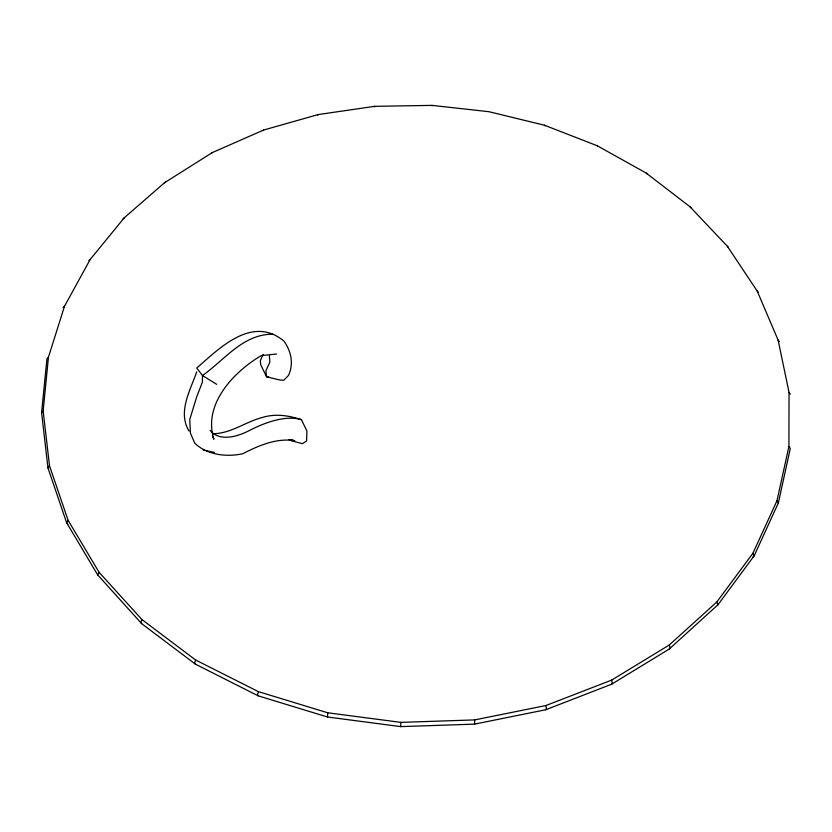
<?xml version="1.0" encoding="UTF-8"?>
<svg xmlns="http://www.w3.org/2000/svg" width="832" height="832" viewBox="0 0 832 832"><rect width="100%" height="100%" fill="white"/><g stroke="black" fill="none" stroke-linecap="round" stroke-linejoin="round"><path stroke-width="1.25" d="M165.402 181.979L124.27 217.776L90.199 259.449L64.511 306.238L48.454 357.126L43.15 410.842L49.514 465.858L68.13 520.364L99.091 572.312L141.96 619.58L195.634 660.005L258.346 691.621L327.714 712.785L400.878 722.374L474.677 719.909L545.906 705.536L611.614 680.118L669.219 645.029L716.758 602.056L752.918 553.249L776.994 500.708L788.913 446.472L789.038 392.413L778.128 340.153L757.203 291.075L727.397 246.314L689.967 206.742L646.162 173.056L597.251 145.756L544.461 125.226L488.987 111.706L432.006 105.383L374.67 106.33L318.136 114.577L263.598 130.052L212.274 152.599L164.434 182.79M431.985 105.903L432.006 105.383M788.913 446.472L790.306 448.427L778.367 502.923L754.218 555.724L717.943 604.791L669.178 649.085L611.541 684.258L545.802 709.738L474.531 724.131L400.702 726.617L400.878 722.374M400.702 726.617L327.506 717.007L258.097 695.802L195.354 664.123L141.658 623.626L97.677 574.912L66.612 522.694L47.965 467.927L41.6 412.651L46.956 358.675L48.454 357.126M327.714 712.785L327.506 717.007M258.346 691.621L257.566 694.855L258.097 695.802M195.634 660.005L194.594 663.073L195.354 664.123M474.531 724.131L474.677 719.909M196.685 371.81C190.362 390.53 177.403 411.934 189.062 431.111M374.452 106.86L374.67 106.33M141.96 619.58L140.702 622.43L141.658 623.626M263.214 354.338L260.27 360.807L260.718 364.707L266.552 376.802L279.958 380.037L283.837 380.203L288.486 375.419C293.935 363.906 291.158 351.114 283.91 341.058C252.346 315.089 220.085 347.599 196.726 368.077L202.498 375.544L216.694 384.332M97.677 574.912L99.091 572.312M68.13 520.364L66.612 522.694L67.798 524.212M545.802 709.738L546.395 708.843L545.906 705.536M317.73 115.128L318.136 114.577M47.965 467.927L49.514 465.858M611.541 684.258L612.373 683.27L611.614 680.118M41.6 412.651L43.15 410.842M752.918 557.128L754.218 555.724L752.918 553.249M669.178 649.085L670.218 647.982L669.219 645.029M263.006 130.666L263.598 130.052M63.107 307.57L64.511 306.238M211.484 153.296L212.274 152.599M88.92 260.582L90.199 259.449M123.136 218.733L124.27 217.776M272.719 334.214C242.954 334.069 224.64 359.913 202.498 375.544L202.394 382.158L196.633 397.041L189.738 419.588L190.434 433.16L194.792 443.238C207.21 455.052 226.554 457.288 242.778 453.731C258.731 445.536 276.494 437.819 294.83 440.669M213.148 433.701C230.994 433.576 245.565 421.73 262.413 417.466C275.34 413.379 288.839 415.501 301.444 419.671L306.925 431.038L306.592 440.918L302.463 443.664L291.242 440.731A148.741 58.604 -48.8 0 0 289.047 439.546M276.63 354.026L261.373 355.576C233.657 371.748 202.748 404.435 213.897 439.234L212.337 435.968M268.736 376.906L266.552 376.802L265.886 370.781L269.87 362.086L269.381 355.69M203.122 450.008L214.458 452.421M291.231 439.712L293.623 440.346M689.967 206.742L690.872 207.646M727.397 246.314L728.458 247.374M646.162 173.056L646.901 173.826M757.203 291.075L758.389 292.323M778.128 340.153L779.428 341.609M597.251 145.756L597.813 146.422M789.038 392.413L790.4 394.108M544.461 125.226L544.835 125.819M776.994 500.708L778.367 502.923M716.758 602.056L717.943 604.791M210.184 430.383A88.743 38.657 -51.3 0 0 249.808 430.321A153.639 60.57 -49 0 1 301.444 419.671"/></g></svg>
